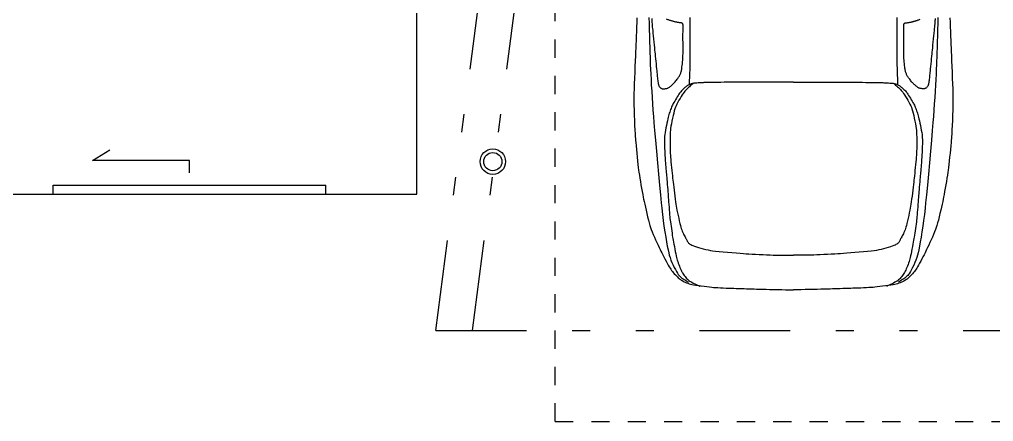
# Model space of a CAD drawing. Header units: millimetres. Extents: x 589 to 1175, y -455 to -172.
# Drawn here: x 669.77 to 675.13, y -266.91 to -264.7 of the extents above; entities that cross this region are included whole.
import ezdxf

# ---------------------------------------------------------------- set-up
doc = ezdxf.new("R2010")
doc.units = ezdxf.units.MM
doc.linetypes.add('DIVIDE', pattern=[1.25, 0.5, -0.25, 0, -0.25, 0, -0.25])
doc.linetypes.add('DOT2', pattern=[3.175, 0, -3.175])
for name, color, linetype in [('pohled', 4, 'Continuous'), ('SRAFA', 251, 'Continuous'), ('stafaz', 252, 'Continuous'), ('ZDIVO', 1, 'Continuous')]:
    doc.layers.add(name, color=color, linetype=linetype)

# ---------------------------------------------------------------- blocks, each defined once
blk = doc.blocks.new('SYM_ZUBEHOER_PKW_AUTO03')
at = {"linetype": 'Continuous'}
for points in [[(-10.39, 146.63, 2), (-10.31, 143.33, 2), (-10.23, 139.94, 2), (-10.14, 136.55, 2), (-10.06, 133.24, 2), (-9.97, 130.1, 2), (-9.88, 127.22, 2), (-9.8, 124.7, 2), (-9.73, 122.61, 2), (-9.73, 122.61, 2), (-9.64, 120.54, 2), (-9.53, 118.13, 2), (-9.4, 115.43, 2), (-9.25, 112.48, 2), (-9.08, 109.32, 2), (-8.89, 106.01, 2), (-8.68, 102.58, 2), (-8.45, 99.08, 2), (-8.2, 95.56, 2), (-7.94, 92.05, 2), (-7.94, 92.05, 2), (-7.68, 88.92, 2), (-7.31, 84.5, 2), (-6.84, 79.11, 2), (-6.31, 73.07, 2), (-5.74, 66.72, 2), (-5.16, 60.38, 2), (-4.61, 54.38, 2), (-4.11, 49.05, 2), (-3.69, 44.7, 2), (-3.38, 41.67, 2), (-3.38, 41.67, 2), (-2.98, 38.3, 2), (-2.56, 34.99, 2), (-2.11, 31.78, 2), (-1.64, 28.71, 2), (-1.18, 25.83, 2), (-0.72, 23.19, 2), (-0.29, 20.83, 2), (0.12, 18.79, 2), (0.48, 17.12, 2), (0.79, 15.87, 2), (0.79, 15.87, 2), (1.2, 14.55, 2), (1.7, 13.18, 2), (2.27, 11.81, 2), (2.88, 10.46, 2), (3.51, 9.17, 2), (4.14, 7.97, 2), (4.74, 6.9, 2), (5.29, 5.98, 2), (5.77, 5.26, 2), (6.15, 4.76, 2), (6.15, 4.76, 2), (6.61, 4.29, 2), (7.16, 3.81, 2), (7.77, 3.35, 2), (8.4, 2.9, 2), (9.04, 2.49, 2), (9.65, 2.11, 2), (10.22, 1.78, 2), (10.7, 1.51, 2), (11.07, 1.31, 2), (11.31, 1.19, 2)], [(148.5, 146.63, 2), (148.42, 143.33, 2), (148.34, 139.94, 2), (148.25, 136.55, 2), (148.16, 133.23, 2), (148.08, 130.1, 2), (147.99, 127.22, 2), (147.91, 124.7, 2), (147.83, 122.61, 2), (147.83, 122.61, 2), (147.75, 120.54, 2), (147.64, 118.13, 2), (147.51, 115.43, 2), (147.36, 112.48, 2), (147.19, 109.32, 2), (147, 106.01, 2), (146.78, 102.58, 2), (146.56, 99.08, 2), (146.31, 95.56, 2), (146.05, 92.05, 2), (146.05, 92.05, 2), (145.79, 88.92, 2), (145.42, 84.5, 2), (144.95, 79.11, 2), (144.42, 73.07, 2), (143.85, 66.72, 2), (143.27, 60.38, 2), (142.72, 54.38, 2), (142.22, 49.05, 2), (141.8, 44.7, 2), (141.48, 41.67, 2), (141.48, 41.67, 2), (141.09, 38.3, 2), (140.66, 34.99, 2), (140.21, 31.78, 2), (139.75, 28.71, 2), (139.29, 25.83, 2), (138.83, 23.19, 2), (138.4, 20.83, 2), (137.99, 18.79, 2), (137.63, 17.12, 2), (137.32, 15.87, 2), (137.32, 15.87, 2), (136.91, 14.55, 2), (136.41, 13.18, 2), (135.84, 11.81, 2), (135.23, 10.46, 2), (134.6, 9.17, 2), (133.97, 7.97, 2), (133.37, 6.9, 2), (132.82, 5.98, 2), (132.34, 5.26, 2), (131.96, 4.76, 2), (131.96, 4.76, 2), (131.5, 4.29, 2), (130.95, 3.81, 2), (130.34, 3.35, 2), (129.71, 2.9, 2), (129.07, 2.49, 2), (128.45, 2.11, 2), (127.89, 1.78, 2), (127.41, 1.51, 2), (127.04, 1.31, 2), (126.8, 1.19, 2)], [(12.11, 146.61, 2), (12.11, 144.65, 2), (12.11, 142.7, 2), (12.11, 140.81, 2), (12.11, 139.07, 2), (12.1, 137.55, 2), (12.1, 136.32, 2), (12.1, 136.32, 2), (12.1, 135.08, 2), (12.11, 133.62, 2), (12.11, 131.99, 2), (12.11, 130.26, 2), (12.11, 128.49, 2), (12.12, 126.74, 2), (12.12, 125.08, 2), (12.11, 123.57, 2), (12.11, 122.26, 2), (12.1, 121.24, 2), (12.1, 121.24, 2), (12.09, 120.18, 2), (12.06, 118.94, 2), (12.02, 117.57, 2), (11.97, 116.14, 2), (11.92, 114.71, 2), (11.87, 113.35, 2), (11.82, 112.11, 2), (11.77, 111.05, 2), (11.73, 110.23, 2), (11.71, 109.73, 2)], [(126, 146.61, 2), (126, 144.65, 2), (126, 142.7, 2), (126, 140.81, 2), (126, 139.07, 2), (126.01, 137.55, 2), (126.01, 136.32, 2), (126.01, 136.32, 2), (126.01, 135.08, 2), (126, 133.62, 2), (126, 131.99, 2), (126, 130.26, 2), (126, 128.49, 2), (125.99, 126.74, 2), (125.99, 125.08, 2), (125.99, 123.57, 2), (126, 122.26, 2), (126.01, 121.24, 2), (126.01, 121.24, 2), (126.02, 120.18, 2), (126.05, 118.94, 2), (126.09, 117.57, 2), (126.14, 116.14, 2), (126.19, 114.71, 2), (126.24, 113.35, 2), (126.29, 112.11, 2), (126.34, 111.05, 2), (126.38, 110.23, 2), (126.4, 109.73, 2)], [(-17.03, 146.28, 2), (-17.11, 143.87, 2), (-17.2, 141.35, 2), (-17.3, 138.8, 2), (-17.39, 136.3, 2), (-17.49, 133.91, 2), (-17.58, 131.7, 2), (-17.66, 129.75, 2), (-17.66, 129.75, 2), (-17.74, 127.89, 2), (-17.84, 125.49, 2), (-17.96, 122.7, 2), (-18.08, 119.64, 2), (-18.21, 116.43, 2), (-18.33, 113.22, 2), (-18.45, 110.11, 2), (-18.54, 107.25, 2), (-18.61, 104.76, 2), (-18.65, 102.77, 2), (-18.65, 102.77, 2), (-18.66, 100.73, 2), (-18.63, 98.31, 2), (-18.56, 95.62, 2), (-18.47, 92.78, 2), (-18.36, 89.94, 2), (-18.25, 87.21, 2), (-18.14, 84.72, 2), (-18.03, 82.59, 2), (-17.93, 80.96, 2), (-17.86, 79.95, 2)], [(155.14, 146.28, 2), (155.22, 143.87, 2), (155.31, 141.35, 2), (155.41, 138.8, 2), (155.5, 136.3, 2), (155.6, 133.91, 2), (155.69, 131.7, 2), (155.77, 129.75, 2), (155.77, 129.75, 2), (155.85, 127.89, 2), (155.95, 125.49, 2), (156.07, 122.7, 2), (156.19, 119.64, 2), (156.32, 116.43, 2), (156.44, 113.22, 2), (156.55, 110.11, 2), (156.65, 107.25, 2), (156.72, 104.76, 2), (156.76, 102.77, 2), (156.76, 102.77, 2), (156.77, 100.73, 2), (156.73, 98.31, 2), (156.67, 95.62, 2), (156.58, 92.78, 2), (156.47, 89.94, 2), (156.36, 87.21, 2), (156.24, 84.72, 2), (156.14, 82.59, 2), (156.04, 80.96, 2), (155.97, 79.95, 2)], [(3.93, 144.16, 2), (3.81, 144.19, 2), (3.62, 144.24, 2), (3.37, 144.31, 2), (3.08, 144.39, 2), (2.76, 144.48, 2), (2.43, 144.57, 2), (2.1, 144.67, 2), (1.79, 144.76, 2), (1.51, 144.84, 2), (1.27, 144.91, 2), (1.27, 144.91, 2), (1.04, 144.99, 2), (0.75, 145.08, 2), (0.41, 145.18, 2), (0.05, 145.3, 2), (-0.34, 145.43, 2), (-0.73, 145.56, 2)], [(-8.85, 146.03, 2), (-8.83, 145.36, 2), (-8.8, 144.63, 2), (-8.75, 143.83, 2), (-8.69, 143, 2), (-8.62, 142.13, 2), (-8.53, 141.26, 2), (-8.53, 141.26, 2), (-8.46, 140.47, 2), (-8.34, 139.35, 2), (-8.2, 137.98, 2), (-8.05, 136.42, 2), (-7.88, 134.76, 2), (-7.71, 133.07, 2), (-7.54, 131.44, 2), (-7.39, 129.92, 2), (-7.25, 128.61, 2), (-7.15, 127.57, 2), (-7.15, 127.57, 2), (-7.04, 126.5, 2), (-6.91, 125.27, 2), (-6.78, 123.92, 2), (-6.64, 122.5, 2), (-6.49, 121.08, 2), (-6.36, 119.7, 2), (-6.23, 118.42, 2), (-6.12, 117.28, 2), (-6.02, 116.35, 2), (-5.95, 115.67, 2), (-5.95, 115.67, 2), (-5.88, 114.93, 2), (-5.8, 114.17, 2), (-5.71, 113.41, 2), (-5.63, 112.66, 2), (-5.54, 111.95, 2), (-5.45, 111.28, 2), (-5.36, 110.69, 2), (-5.27, 110.18, 2), (-5.2, 109.77, 2), (-5.12, 109.48, 2), (-5.12, 109.48, 2), (-5.01, 109.19, 2), (-4.87, 108.91, 2), (-4.7, 108.64, 2), (-4.52, 108.39, 2), (-4.31, 108.17, 2), (-4.1, 107.97, 2), (-3.89, 107.79, 2), (-3.67, 107.65, 2), (-3.46, 107.54, 2), (-3.26, 107.46, 2), (-3.26, 107.46, 2), (-3.06, 107.43, 2), (-2.79, 107.4, 2), (-2.46, 107.39, 2), (-2.1, 107.39, 2), (-1.71, 107.41, 2), (-1.32, 107.44, 2), (-0.94, 107.49, 2), (-0.58, 107.55, 2), (-0.26, 107.63, 2), (0, 107.73, 2), (0, 107.73, 2), (0.24, 107.86, 2), (0.53, 108.05, 2), (0.86, 108.29, 2), (1.22, 108.56, 2), (1.58, 108.86, 2), (1.95, 109.17, 2), (2.3, 109.48, 2), (2.63, 109.78, 2), (2.93, 110.06, 2), (3.17, 110.31, 2), (3.17, 110.31, 2), (3.41, 110.56, 2), (3.7, 110.89, 2), (4.03, 111.27, 2), (4.38, 111.69, 2), (4.73, 112.13, 2), (5.09, 112.57, 2), (5.41, 112.99, 2), (5.7, 113.37, 2), (5.94, 113.69, 2), (6.11, 113.93, 2), (6.11, 113.93, 2), (6.28, 114.21, 2), (6.45, 114.5, 2), (6.61, 114.83, 2), (6.77, 115.17, 2), (6.93, 115.53, 2), (7.07, 115.92, 2), (7.21, 116.32, 2), (7.33, 116.74, 2), (7.44, 117.19, 2), (7.54, 117.65, 2), (7.54, 117.65, 2), (7.61, 118.06, 2), (7.69, 118.65, 2), (7.78, 119.38, 2), (7.88, 120.22, 2), (7.98, 121.14, 2), (8.07, 122.1, 2), (8.16, 123.08, 2), (8.24, 124.04, 2), (8.29, 124.96, 2), (8.33, 125.79, 2), (8.33, 125.79, 2), (8.35, 126.57, 2), (8.36, 127.61, 2), (8.36, 128.84, 2), (8.36, 130.19, 2), (8.36, 131.6, 2), (8.35, 133, 2), (8.34, 134.31, 2), (8.34, 135.48, 2), (8.33, 136.43, 2), (8.33, 137.1, 2), (8.33, 137.1, 2), (8.34, 137.84, 2), (8.35, 138.58, 2), (8.36, 139.29, 2), (8.37, 139.98, 2), (8.38, 140.62, 2), (8.38, 141.2, 2), (8.38, 141.7, 2), (8.37, 142.12, 2), (8.36, 142.45, 2), (8.33, 142.65, 2), (8.33, 142.65, 2), (8.26, 142.9, 2), (8.17, 143.09, 2), (8.05, 143.25, 2), (7.91, 143.37, 2), (7.75, 143.47, 2), (7.59, 143.53, 2), (7.42, 143.58, 2), (7.25, 143.61, 2), (7.07, 143.63, 2), (6.9, 143.64, 2), (6.9, 143.64, 2), (6.73, 143.66, 2), (6.46, 143.7, 2), (6.14, 143.74, 2), (5.78, 143.8, 2), (5.4, 143.86, 2), (5.02, 143.93, 2), (4.66, 144, 2), (4.35, 144.06, 2), (4.09, 144.11, 2), (3.93, 144.16, 2)], [(134.18, 144.16, 2), (134.3, 144.19, 2), (134.49, 144.24, 2), (134.74, 144.31, 2), (135.03, 144.39, 2), (135.34, 144.48, 2), (135.68, 144.57, 2), (136, 144.67, 2), (136.32, 144.76, 2), (136.6, 144.84, 2), (136.84, 144.91, 2), (136.84, 144.91, 2), (137.07, 144.99, 2), (137.36, 145.08, 2), (137.69, 145.18, 2), (138.06, 145.3, 2), (138.45, 145.43, 2), (138.84, 145.56, 2)], [(146.96, 146.03, 2), (146.94, 145.36, 2), (146.91, 144.63, 2), (146.86, 143.83, 2), (146.8, 142.99, 2), (146.73, 142.13, 2), (146.64, 141.26, 2), (146.64, 141.26, 2), (146.56, 140.47, 2), (146.45, 139.35, 2), (146.31, 137.98, 2), (146.16, 136.42, 2), (145.99, 134.76, 2), (145.82, 133.07, 2), (145.65, 131.44, 2), (145.49, 129.92, 2), (145.36, 128.61, 2), (145.25, 127.57, 2), (145.25, 127.57, 2), (145.15, 126.5, 2), (145.02, 125.27, 2), (144.89, 123.92, 2), (144.75, 122.5, 2), (144.6, 121.08, 2), (144.47, 119.7, 2), (144.34, 118.42, 2), (144.22, 117.28, 2), (144.13, 116.35, 2), (144.06, 115.67, 2), (144.06, 115.67, 2), (143.99, 114.93, 2), (143.91, 114.17, 2), (143.82, 113.41, 2), (143.73, 112.66, 2), (143.65, 111.95, 2), (143.56, 111.28, 2), (143.47, 110.69, 2), (143.38, 110.18, 2), (143.3, 109.77, 2), (143.23, 109.48, 2), (143.23, 109.48, 2), (143.12, 109.19, 2), (142.98, 108.91, 2), (142.81, 108.64, 2), (142.62, 108.39, 2), (142.42, 108.17, 2), (142.21, 107.96, 2), (142, 107.79, 2), (141.78, 107.65, 2), (141.57, 107.54, 2), (141.37, 107.46, 2), (141.37, 107.46, 2), (141.17, 107.43, 2), (140.9, 107.4, 2), (140.57, 107.39, 2), (140.21, 107.39, 2), (139.82, 107.41, 2), (139.43, 107.44, 2), (139.05, 107.49, 2), (138.69, 107.55, 2), (138.37, 107.63, 2), (138.11, 107.73, 2), (138.11, 107.73, 2), (137.87, 107.86, 2), (137.58, 108.05, 2), (137.25, 108.29, 2), (136.89, 108.56, 2), (136.53, 108.86, 2), (136.16, 109.17, 2), (135.81, 109.48, 2), (135.48, 109.78, 2), (135.18, 110.06, 2), (134.94, 110.31, 2), (134.94, 110.31, 2), (134.7, 110.56, 2), (134.41, 110.89, 2), (134.08, 111.27, 2), (133.73, 111.69, 2), (133.37, 112.13, 2), (133.02, 112.57, 2), (132.7, 112.99, 2), (132.41, 113.37, 2), (132.17, 113.69, 2), (132, 113.93, 2), (132, 113.93, 2), (131.83, 114.21, 2), (131.66, 114.5, 2), (131.5, 114.83, 2), (131.34, 115.17, 2), (131.18, 115.53, 2), (131.04, 115.92, 2), (130.9, 116.32, 2), (130.78, 116.74, 2), (130.67, 117.19, 2), (130.57, 117.65, 2), (130.57, 117.65, 2), (130.5, 118.06, 2), (130.42, 118.65, 2), (130.33, 119.38, 2), (130.23, 120.22, 2), (130.13, 121.14, 2), (130.04, 122.1, 2), (129.95, 123.08, 2), (129.87, 124.04, 2), (129.81, 124.95, 2), (129.78, 125.79, 2), (129.78, 125.79, 2), (129.76, 126.57, 2), (129.75, 127.61, 2), (129.75, 128.84, 2), (129.75, 130.19, 2), (129.75, 131.6, 2), (129.76, 133, 2), (129.77, 134.31, 2), (129.77, 135.48, 2), (129.78, 136.43, 2), (129.78, 137.1, 2), (129.78, 137.1, 2), (129.77, 137.84, 2), (129.76, 138.58, 2), (129.75, 139.29, 2), (129.74, 139.98, 2), (129.73, 140.62, 2), (129.73, 141.2, 2), (129.73, 141.7, 2), (129.74, 142.12, 2), (129.75, 142.45, 2), (129.78, 142.65, 2), (129.78, 142.65, 2), (129.85, 142.9, 2), (129.94, 143.09, 2), (130.06, 143.25, 2), (130.2, 143.37, 2), (130.35, 143.47, 2), (130.52, 143.53, 2), (130.69, 143.58, 2), (130.86, 143.61, 2), (131.04, 143.63, 2), (131.21, 143.64, 2), (131.21, 143.64, 2), (131.38, 143.66, 2), (131.64, 143.7, 2), (131.97, 143.74, 2), (132.33, 143.8, 2), (132.71, 143.86, 2), (133.09, 143.93, 2), (133.45, 144, 2), (133.76, 144.06, 2), (134.02, 144.11, 2), (134.18, 144.16, 2)], [(69.05, 111, 2), (66.71, 111, 2), (63.29, 110.99, 2), (59.06, 110.99, 2), (54.32, 110.98, 2), (49.35, 110.97, 2), (44.42, 110.96, 2), (39.84, 110.95, 2), (35.88, 110.94, 2), (32.82, 110.93, 2), (30.95, 110.93, 2), (30.95, 110.93, 2), (29.23, 110.91, 2), (27.65, 110.9, 2), (26.21, 110.88, 2), (24.91, 110.86, 2), (23.75, 110.83, 2), (22.72, 110.81, 2), (21.82, 110.79, 2), (21.04, 110.77, 2), (20.39, 110.75, 2), (19.84, 110.73, 2), (19.84, 110.73, 2), (19.37, 110.71, 2), (18.78, 110.69, 2), (18.12, 110.66, 2), (17.41, 110.62, 2), (16.69, 110.58, 2), (15.98, 110.54, 2), (15.31, 110.49, 2), (14.72, 110.44, 2), (14.24, 110.39, 2), (13.89, 110.33, 2), (13.89, 110.33, 2), (13.56, 110.25, 2), (13.19, 110.14, 2), (12.81, 110, 2), (12.41, 109.84, 2), (12.01, 109.67, 2), (11.62, 109.48, 2), (11.24, 109.29, 2), (10.89, 109.1, 2), (10.58, 108.92, 2), (10.32, 108.74, 2), (10.32, 108.74, 2), (10.07, 108.57, 2), (9.77, 108.33, 2), (9.42, 108.05, 2), (9.04, 107.72, 2), (8.64, 107.36, 2), (8.23, 106.98, 2), (7.82, 106.58, 2), (7.43, 106.18, 2), (7.07, 105.77, 2), (6.75, 105.37, 2), (6.75, 105.37, 2), (6.47, 104.98, 2), (6.1, 104.43, 2), (5.67, 103.75, 2), (5.2, 103, 2), (4.72, 102.19, 2), (4.23, 101.38, 2), (3.77, 100.6, 2), (3.36, 99.89, 2), (3.02, 99.28, 2), (2.78, 98.82, 2), (2.78, 98.82, 2), (2.53, 98.32, 2), (2.28, 97.78, 2), (2.02, 97.19, 2), (1.77, 96.57, 2), (1.52, 95.93, 2), (1.27, 95.26, 2), (1.03, 94.57, 2), (0.81, 93.88, 2), (0.59, 93.17, 2), (0.4, 92.47, 2), (0.4, 92.47, 2), (0.23, 91.82, 2), (0.02, 90.91, 2), (-0.23, 89.8, 2), (-0.5, 88.55, 2), (-0.78, 87.21, 2), (-1.05, 85.85, 2), (-1.3, 84.53, 2), (-1.52, 83.3, 2), (-1.69, 82.22, 2), (-1.79, 81.36, 2), (-1.79, 81.36, 2), (-1.84, 80.47, 2), (-1.87, 79.42, 2), (-1.87, 78.26, 2), (-1.86, 77.01, 2), (-1.83, 75.74, 2), (-1.79, 74.47, 2), (-1.74, 73.27, 2), (-1.69, 72.17, 2), (-1.64, 71.21, 2), (-1.59, 70.45, 2), (-1.59, 70.45, 2), (-1.54, 69.66, 2), (-1.47, 68.74, 2), (-1.39, 67.73, 2), (-1.31, 66.66, 2), (-1.22, 65.55, 2), (-1.13, 64.43, 2), (-1.04, 63.34, 2), (-0.95, 62.31, 2), (-0.87, 61.36, 2), (-0.8, 60.52, 2), (-0.8, 60.52, 2), (-0.73, 59.72, 2), (-0.64, 58.68, 2), (-0.54, 57.48, 2), (-0.42, 56.16, 2), (-0.31, 54.77, 2), (-0.19, 53.37, 2), (-0.08, 52, 2), (0.03, 50.71, 2), (0.12, 49.57, 2), (0.2, 48.62, 2), (0.2, 48.62, 2), (0.27, 47.67, 2), (0.36, 46.51, 2), (0.45, 45.19, 2), (0.56, 43.76, 2), (0.67, 42.29, 2), (0.79, 40.82, 2), (0.9, 39.42, 2), (1, 38.13, 2), (1.1, 37.01, 2), (1.19, 36.12, 2), (1.19, 36.12, 2), (1.29, 35.21, 2), (1.42, 34.16, 2), (1.58, 33, 2), (1.75, 31.77, 2), (1.93, 30.51, 2), (2.11, 29.25, 2), (2.3, 28.03, 2), (2.47, 26.9, 2), (2.63, 25.87, 2), (2.78, 25, 2), (2.78, 25, 2), (2.92, 24.15, 2), (3.11, 23.1, 2), (3.33, 21.89, 2), (3.58, 20.58, 2), (3.84, 19.24, 2), (4.09, 17.91, 2), (4.35, 16.66, 2), (4.58, 15.53, 2), (4.79, 14.59, 2), (4.96, 13.89, 2), (4.96, 13.89, 2), (5.17, 13.16, 2), (5.42, 12.38, 2), (5.7, 11.56, 2), (6.01, 10.73, 2), (6.33, 9.91, 2), (6.65, 9.13, 2), (6.96, 8.4, 2), (7.25, 7.74, 2), (7.51, 7.18, 2), (7.74, 6.75, 2), (7.74, 6.75, 2), (7.99, 6.31, 2), (8.3, 5.82, 2), (8.66, 5.29, 2), (9.06, 4.75, 2), (9.48, 4.19, 2), (9.91, 3.66, 2), (10.35, 3.15, 2), (10.76, 2.69, 2), (11.15, 2.29, 2), (11.51, 1.98, 2), (11.51, 1.98, 2), (11.92, 1.7, 2), (12.49, 1.37, 2), (13.18, 0.99, 2), (13.95, 0.6, 2), (14.76, 0.2, 2), (15.56, -0.18, 2), (16.32, -0.52, 2), (16.98, -0.82, 2), (17.51, -1.05, 2), (17.86, -1.19, 2)], [(13.72, 110.12, 2), (13.53, 109.98, 2), (13.23, 109.74, 2), (12.83, 109.4, 2), (12.37, 108.99, 2), (11.85, 108.53, 2), (11.3, 108.03, 2), (10.76, 107.51, 2), (10.23, 106.98, 2), (9.74, 106.46, 2), (9.32, 105.97, 2), (9.32, 105.97, 2), (8.95, 105.46, 2), (8.47, 104.79, 2), (7.92, 103.97, 2), (7.33, 103.05, 2), (6.71, 102.05, 2), (6.1, 101.03, 2), (5.51, 99.99, 2), (4.98, 98.99, 2), (4.52, 98.06, 2), (4.17, 97.23, 2), (4.17, 97.23, 2), (3.88, 96.39, 2), (3.56, 95.31, 2), (3.23, 94.03, 2), (2.88, 92.62, 2), (2.55, 91.13, 2), (2.23, 89.63, 2), (1.95, 88.16, 2), (1.7, 86.78, 2), (1.51, 85.55, 2), (1.39, 84.53, 2), (1.39, 84.53, 2), (1.31, 83.5, 2), (1.26, 82.25, 2), (1.22, 80.82, 2), (1.21, 79.29, 2), (1.21, 77.7, 2), (1.22, 76.1, 2), (1.25, 74.57, 2), (1.29, 73.14, 2), (1.33, 71.88, 2), (1.39, 70.84, 2), (1.39, 70.84, 2), (1.46, 69.8, 2), (1.57, 68.55, 2), (1.7, 67.14, 2), (1.85, 65.62, 2), (2.02, 64.05, 2), (2.19, 62.47, 2), (2.35, 60.94, 2), (2.51, 59.51, 2), (2.65, 58.23, 2), (2.78, 57.15, 2), (2.78, 57.15, 2), (2.9, 56.09, 2), (3.05, 54.78, 2), (3.22, 53.29, 2), (3.41, 51.67, 2), (3.61, 50, 2), (3.81, 48.32, 2), (4.02, 46.71, 2), (4.21, 45.22, 2), (4.4, 43.92, 2), (4.56, 42.86, 2), (4.56, 42.86, 2), (4.75, 41.81, 2), (5, 40.56, 2), (5.3, 39.16, 2), (5.62, 37.68, 2), (5.96, 36.19, 2), (6.3, 34.73, 2), (6.63, 33.38, 2), (6.93, 32.19, 2), (7.18, 31.23, 2), (7.38, 30.55, 2), (7.38, 30.55, 2), (7.63, 29.81, 2), (7.92, 29.09, 2), (8.23, 28.38, 2), (8.56, 27.69, 2), (8.89, 27.05, 2), (9.2, 26.45, 2), (9.5, 25.92, 2), (9.75, 25.46, 2), (9.97, 25.09, 2), (10.12, 24.8, 2), (10.12, 24.8, 2), (10.27, 24.5, 2), (10.41, 24.18, 2), (10.56, 23.86, 2), (10.72, 23.54, 2), (10.91, 23.21, 2), (11.15, 22.89, 2), (11.43, 22.57, 2), (11.77, 22.27, 2), (12.18, 21.97, 2), (12.68, 21.68, 2), (12.68, 21.68, 2), (13.13, 21.48, 2), (13.8, 21.22, 2), (14.68, 20.9, 2), (15.72, 20.54, 2), (16.89, 20.16, 2), (18.15, 19.78, 2), (19.47, 19.41, 2), (20.81, 19.07, 2), (22.14, 18.77, 2), (23.42, 18.53, 2), (23.42, 18.53, 2), (24.61, 18.37, 2), (26.25, 18.17, 2), (28.23, 17.96, 2), (30.46, 17.74, 2), (32.82, 17.52, 2), (35.22, 17.3, 2), (37.54, 17.1, 2), (39.69, 16.92, 2), (41.57, 16.77, 2), (43.06, 16.67, 2), (43.06, 16.67, 2), (44.58, 16.58, 2), (46.34, 16.48, 2), (48.27, 16.38, 2), (50.3, 16.28, 2), (52.35, 16.19, 2), (54.35, 16.1, 2), (56.22, 16.02, 2), (57.89, 15.96, 2), (59.28, 15.91, 2), (60.32, 15.87, 2), (60.32, 15.87, 2), (61.39, 15.85, 2), (62.5, 15.84, 2), (63.63, 15.83, 2), (64.73, 15.83, 2), (65.78, 15.83, 2), (66.75, 15.84, 2), (67.59, 15.85, 2), (68.27, 15.86, 2), (68.78, 15.87, 2), (69.05, 15.87, 2)], [(69.05, 111, 2), (71.4, 111, 2), (74.82, 110.99, 2), (79.05, 110.99, 2), (83.79, 110.98, 2), (88.76, 110.97, 2), (93.68, 110.96, 2), (98.27, 110.95, 2), (102.23, 110.94, 2), (105.29, 110.93, 2), (107.15, 110.93, 2), (107.15, 110.93, 2), (108.88, 110.91, 2), (110.46, 110.9, 2), (111.9, 110.88, 2), (113.2, 110.86, 2), (114.36, 110.83, 2), (115.39, 110.81, 2), (116.29, 110.79, 2), (117.07, 110.77, 2), (117.72, 110.75, 2), (118.27, 110.73, 2), (118.27, 110.73, 2), (118.74, 110.71, 2), (119.33, 110.69, 2), (119.99, 110.66, 2), (120.7, 110.62, 2), (121.42, 110.58, 2), (122.13, 110.54, 2), (122.79, 110.49, 2), (123.39, 110.44, 2), (123.87, 110.39, 2), (124.22, 110.33, 2), (124.22, 110.33, 2), (124.55, 110.25, 2), (124.92, 110.14, 2), (125.3, 110, 2), (125.7, 109.84, 2), (126.1, 109.67, 2), (126.49, 109.48, 2), (126.87, 109.29, 2), (127.21, 109.1, 2), (127.53, 108.92, 2), (127.79, 108.74, 2), (127.79, 108.74, 2), (128.04, 108.57, 2), (128.34, 108.33, 2), (128.69, 108.05, 2), (129.07, 107.72, 2), (129.47, 107.36, 2), (129.88, 106.98, 2), (130.29, 106.58, 2), (130.68, 106.18, 2), (131.04, 105.77, 2), (131.36, 105.37, 2), (131.36, 105.37, 2), (131.64, 104.98, 2), (132.01, 104.43, 2), (132.44, 103.75, 2), (132.91, 103, 2), (133.39, 102.19, 2), (133.88, 101.38, 2), (134.34, 100.6, 2), (134.75, 99.89, 2), (135.09, 99.28, 2), (135.33, 98.82, 2), (135.33, 98.82, 2), (135.58, 98.32, 2), (135.83, 97.78, 2), (136.08, 97.19, 2), (136.34, 96.57, 2), (136.59, 95.93, 2), (136.84, 95.26, 2), (137.08, 94.57, 2), (137.3, 93.88, 2), (137.52, 93.17, 2), (137.71, 92.47, 2), (137.71, 92.47, 2), (137.88, 91.82, 2), (138.09, 90.91, 2), (138.34, 89.8, 2), (138.61, 88.55, 2), (138.89, 87.21, 2), (139.16, 85.85, 2), (139.41, 84.53, 2), (139.63, 83.3, 2), (139.79, 82.22, 2), (139.9, 81.36, 2), (139.9, 81.36, 2), (139.95, 80.47, 2), (139.98, 79.42, 2), (139.98, 78.26, 2), (139.97, 77.01, 2), (139.94, 75.74, 2), (139.9, 74.47, 2), (139.85, 73.27, 2), (139.8, 72.17, 2), (139.74, 71.21, 2), (139.7, 70.45, 2), (139.7, 70.45, 2), (139.65, 69.66, 2), (139.58, 68.74, 2), (139.5, 67.73, 2), (139.42, 66.66, 2), (139.33, 65.55, 2), (139.24, 64.43, 2), (139.14, 63.34, 2), (139.06, 62.31, 2), (138.98, 61.36, 2), (138.9, 60.52, 2), (138.9, 60.52, 2), (138.84, 59.72, 2), (138.75, 58.68, 2), (138.64, 57.48, 2), (138.53, 56.16, 2), (138.42, 54.77, 2), (138.3, 53.37, 2), (138.19, 52, 2), (138.08, 50.71, 2), (137.99, 49.57, 2), (137.91, 48.62, 2), (137.91, 48.62, 2), (137.84, 47.67, 2), (137.75, 46.51, 2), (137.66, 45.19, 2), (137.55, 43.76, 2), (137.44, 42.29, 2), (137.32, 40.82, 2), (137.21, 39.42, 2), (137.11, 38.13, 2), (137.01, 37.01, 2), (136.92, 36.12, 2), (136.92, 36.12, 2), (136.82, 35.21, 2), (136.69, 34.16, 2), (136.53, 33, 2), (136.36, 31.77, 2), (136.18, 30.51, 2), (136, 29.25, 2), (135.81, 28.03, 2), (135.64, 26.9, 2), (135.48, 25.87, 2), (135.33, 25, 2), (135.33, 25, 2), (135.19, 24.15, 2), (135, 23.1, 2), (134.78, 21.89, 2), (134.53, 20.58, 2), (134.27, 19.24, 2), (134.01, 17.91, 2), (133.76, 16.66, 2), (133.53, 15.53, 2), (133.32, 14.59, 2), (133.15, 13.89, 2), (133.15, 13.89, 2), (132.94, 13.16, 2), (132.69, 12.38, 2), (132.41, 11.56, 2), (132.1, 10.73, 2), (131.78, 9.91, 2), (131.46, 9.13, 2), (131.15, 8.4, 2), (130.86, 7.74, 2), (130.6, 7.18, 2), (130.37, 6.75, 2), (130.37, 6.75, 2), (130.12, 6.31, 2), (129.81, 5.82, 2), (129.45, 5.29, 2), (129.05, 4.75, 2), (128.63, 4.19, 2), (128.2, 3.65, 2), (127.76, 3.15, 2), (127.35, 2.69, 2), (126.95, 2.29, 2), (126.6, 1.98, 2), (126.6, 1.98, 2), (126.19, 1.7, 2), (125.62, 1.36, 2), (124.93, 0.99, 2), (124.16, 0.6, 2), (123.35, 0.2, 2), (122.55, -0.18, 2), (121.79, -0.53, 2), (121.13, -0.82, 2), (120.6, -1.05, 2), (120.25, -1.19, 2)], [(124.39, 110.12, 2), (124.58, 109.98, 2), (124.88, 109.74, 2), (125.28, 109.4, 2), (125.74, 108.99, 2), (126.26, 108.53, 2), (126.81, 108.03, 2), (127.35, 107.51, 2), (127.88, 106.98, 2), (128.36, 106.46, 2), (128.78, 105.97, 2), (128.78, 105.97, 2), (129.16, 105.46, 2), (129.64, 104.79, 2), (130.19, 103.97, 2), (130.78, 103.05, 2), (131.4, 102.05, 2), (132.01, 101.02, 2), (132.6, 99.99, 2), (133.13, 98.99, 2), (133.59, 98.06, 2), (133.94, 97.23, 2), (133.94, 97.23, 2), (134.23, 96.39, 2), (134.55, 95.31, 2), (134.88, 94.03, 2), (135.22, 92.62, 2), (135.56, 91.13, 2), (135.88, 89.63, 2), (136.16, 88.16, 2), (136.41, 86.78, 2), (136.6, 85.55, 2), (136.72, 84.53, 2), (136.72, 84.53, 2), (136.8, 83.5, 2), (136.85, 82.25, 2), (136.89, 80.82, 2), (136.9, 79.29, 2), (136.9, 77.7, 2), (136.89, 76.1, 2), (136.86, 74.57, 2), (136.82, 73.14, 2), (136.78, 71.88, 2), (136.72, 70.84, 2), (136.72, 70.84, 2), (136.65, 69.8, 2), (136.54, 68.55, 2), (136.41, 67.14, 2), (136.25, 65.62, 2), (136.09, 64.05, 2), (135.92, 62.47, 2), (135.76, 60.94, 2), (135.6, 59.51, 2), (135.46, 58.23, 2), (135.33, 57.15, 2), (135.33, 57.15, 2), (135.21, 56.09, 2), (135.06, 54.78, 2), (134.89, 53.29, 2), (134.7, 51.67, 2), (134.5, 50, 2), (134.3, 48.32, 2), (134.09, 46.71, 2), (133.9, 45.22, 2), (133.71, 43.92, 2), (133.55, 42.86, 2), (133.55, 42.86, 2), (133.36, 41.81, 2), (133.11, 40.56, 2), (132.81, 39.16, 2), (132.49, 37.68, 2), (132.15, 36.19, 2), (131.81, 34.73, 2), (131.48, 33.38, 2), (131.18, 32.19, 2), (130.93, 31.23, 2), (130.73, 30.55, 2), (130.73, 30.55, 2), (130.48, 29.81, 2), (130.19, 29.09, 2), (129.88, 28.37, 2), (129.55, 27.69, 2), (129.22, 27.05, 2), (128.91, 26.45, 2), (128.61, 25.92, 2), (128.35, 25.46, 2), (128.14, 25.09, 2), (127.99, 24.8, 2), (127.99, 24.8, 2), (127.84, 24.5, 2), (127.7, 24.18, 2), (127.55, 23.86, 2), (127.39, 23.54, 2), (127.19, 23.21, 2), (126.96, 22.89, 2), (126.68, 22.57, 2), (126.34, 22.27, 2), (125.92, 21.97, 2), (125.42, 21.68, 2), (125.42, 21.68, 2), (124.98, 21.48, 2), (124.31, 21.22, 2), (123.43, 20.9, 2), (122.39, 20.54, 2), (121.22, 20.16, 2), (119.96, 19.78, 2), (118.64, 19.41, 2), (117.3, 19.07, 2), (115.97, 18.77, 2), (114.69, 18.53, 2), (114.69, 18.53, 2), (113.5, 18.37, 2), (111.86, 18.17, 2), (109.88, 17.96, 2), (107.65, 17.74, 2), (105.29, 17.52, 2), (102.89, 17.3, 2), (100.57, 17.1, 2), (98.42, 16.92, 2), (96.54, 16.77, 2), (95.05, 16.67, 2), (95.05, 16.67, 2), (93.53, 16.58, 2), (91.77, 16.48, 2), (89.84, 16.38, 2), (87.81, 16.28, 2), (85.76, 16.19, 2), (83.76, 16.1, 2), (81.89, 16.02, 2), (80.22, 15.96, 2), (78.83, 15.91, 2), (77.79, 15.87, 2), (77.79, 15.87, 2), (76.72, 15.85, 2), (75.61, 15.84, 2), (74.48, 15.83, 2), (73.38, 15.83, 2), (72.33, 15.83, 2), (71.36, 15.84, 2), (70.52, 15.85, 2), (69.83, 15.86, 2), (69.33, 15.87, 2), (69.05, 15.87, 2)], [(-17.86, 79.95, 2), (-17.79, 79.08, 2), (-17.66, 77.75, 2), (-17.5, 76.04, 2), (-17.31, 74.08, 2), (-17.1, 71.95, 2), (-16.87, 69.78, 2), (-16.65, 67.67, 2), (-16.44, 65.71, 2), (-16.24, 64.02, 2), (-16.08, 62.71, 2), (-16.08, 62.71, 2), (-15.89, 61.45, 2), (-15.66, 59.95, 2), (-15.38, 58.26, 2), (-15.08, 56.46, 2), (-14.76, 54.6, 2), (-14.44, 52.75, 2), (-14.12, 50.97, 2), (-13.81, 49.31, 2), (-13.53, 47.84, 2), (-13.3, 46.63, 2), (-13.3, 46.63, 2), (-13.05, 45.43, 2), (-12.74, 43.98, 2), (-12.37, 42.34, 2), (-11.97, 40.58, 2), (-11.54, 38.76, 2), (-11.11, 36.96, 2), (-10.68, 35.23, 2), (-10.26, 33.64, 2), (-9.87, 32.26, 2), (-9.53, 31.15, 2), (-9.53, 31.15, 2), (-9.13, 30.06, 2), (-8.62, 28.78, 2), (-8.03, 27.35, 2), (-7.38, 25.85, 2), (-6.7, 24.31, 2), (-6.01, 22.8, 2), (-5.35, 21.37, 2), (-4.73, 20.06, 2), (-4.2, 18.94, 2), (-3.77, 18.06, 2), (-3.77, 18.06, 2), (-3.33, 17.16, 2), (-2.8, 16.13, 2), (-2.22, 15.01, 2), (-1.6, 13.84, 2), (-0.98, 12.66, 2), (-0.36, 11.51, 2), (0.23, 10.44, 2), (0.77, 9.5, 2), (1.22, 8.71, 2), (1.59, 8.14, 2), (1.59, 8.14, 2), (2, 7.55, 2), (2.48, 6.93, 2), (3.01, 6.3, 2), (3.57, 5.67, 2), (4.15, 5.05, 2), (4.71, 4.47, 2), (5.26, 3.93, 2), (5.75, 3.46, 2), (6.19, 3.07, 2), (6.55, 2.78, 2), (6.55, 2.78, 2), (6.93, 2.5, 2), (7.36, 2.2, 2), (7.85, 1.9, 2), (8.4, 1.59, 2), (8.98, 1.28, 2), (9.62, 0.98, 2), (10.29, 0.7, 2), (10.99, 0.44, 2), (11.73, 0.2, 2), (12.5, 0, 2), (12.5, 0, 2), (13.2, -0.14, 2), (14.2, -0.32, 2), (15.45, -0.52, 2), (16.87, -0.73, 2), (18.39, -0.95, 2), (19.95, -1.17, 2), (21.48, -1.37, 2), (22.91, -1.54, 2), (24.18, -1.69, 2), (25.2, -1.79, 2), (25.2, -1.79, 2), (26.25, -1.86, 2), (27.51, -1.94, 2), (28.92, -2.01, 2), (30.44, -2.08, 2), (31.99, -2.15, 2), (33.54, -2.21, 2), (35.02, -2.26, 2), (36.38, -2.31, 2), (37.55, -2.35, 2), (38.5, -2.38, 2), (38.5, -2.38, 2), (39.48, -2.41, 2), (40.62, -2.45, 2), (41.9, -2.49, 2), (43.26, -2.54, 2), (44.68, -2.58, 2), (46.1, -2.63, 2), (47.51, -2.67, 2), (48.85, -2.71, 2), (50.09, -2.75, 2), (51.2, -2.78, 2), (51.2, -2.78, 2), (52.37, -2.81, 2), (53.99, -2.84, 2), (55.95, -2.89, 2), (58.13, -2.93, 2), (60.4, -2.98, 2), (62.65, -3.03, 2), (64.76, -3.08, 2), (66.61, -3.11, 2), (68.08, -3.14, 2), (69.05, -3.16, 2)], [(155.97, 79.95, 2), (155.89, 79.08, 2), (155.77, 77.75, 2), (155.61, 76.04, 2), (155.42, 74.08, 2), (155.2, 71.95, 2), (154.98, 69.78, 2), (154.76, 67.67, 2), (154.55, 65.71, 2), (154.35, 64.02, 2), (154.18, 62.71, 2), (154.18, 62.71, 2), (154, 61.45, 2), (153.77, 59.95, 2), (153.49, 58.26, 2), (153.19, 56.46, 2), (152.87, 54.6, 2), (152.55, 52.75, 2), (152.22, 50.97, 2), (151.92, 49.31, 2), (151.64, 47.84, 2), (151.41, 46.63, 2), (151.41, 46.63, 2), (151.16, 45.43, 2), (150.84, 43.98, 2), (150.48, 42.34, 2), (150.08, 40.58, 2), (149.65, 38.76, 2), (149.22, 36.96, 2), (148.78, 35.23, 2), (148.37, 33.64, 2), (147.98, 32.26, 2), (147.64, 31.15, 2), (147.64, 31.15, 2), (147.24, 30.06, 2), (146.73, 28.78, 2), (146.14, 27.35, 2), (145.49, 25.85, 2), (144.81, 24.31, 2), (144.12, 22.8, 2), (143.46, 21.37, 2), (142.84, 20.06, 2), (142.31, 18.94, 2), (141.88, 18.06, 2), (141.88, 18.06, 2), (141.44, 17.16, 2), (140.91, 16.13, 2), (140.33, 15.01, 2), (139.71, 13.84, 2), (139.09, 12.66, 2), (138.47, 11.51, 2), (137.88, 10.44, 2), (137.34, 9.5, 2), (136.89, 8.71, 2), (136.52, 8.14, 2), (136.52, 8.14, 2), (136.11, 7.55, 2), (135.63, 6.93, 2), (135.1, 6.3, 2), (134.53, 5.67, 2), (133.96, 5.05, 2), (133.39, 4.47, 2), (132.85, 3.93, 2), (132.36, 3.46, 2), (131.92, 3.07, 2), (131.56, 2.78, 2), (131.56, 2.78, 2), (131.18, 2.5, 2), (130.75, 2.2, 2), (130.26, 1.9, 2), (129.71, 1.59, 2), (129.13, 1.28, 2), (128.49, 0.98, 2), (127.82, 0.7, 2), (127.12, 0.44, 2), (126.38, 0.2, 2), (125.61, 0, 2), (125.61, 0, 2), (124.91, -0.14, 2), (123.91, -0.32, 2), (122.66, -0.52, 2), (121.24, -0.73, 2), (119.72, -0.95, 2), (118.15, -1.17, 2), (116.63, -1.37, 2), (115.2, -1.54, 2), (113.93, -1.69, 2), (112.91, -1.79, 2), (112.91, -1.79, 2), (111.86, -1.86, 2), (110.6, -1.94, 2), (109.19, -2.01, 2), (107.67, -2.08, 2), (106.12, -2.15, 2), (104.57, -2.21, 2), (103.09, -2.26, 2), (101.73, -2.31, 2), (100.56, -2.35, 2), (99.61, -2.38, 2), (99.61, -2.38, 2), (98.63, -2.41, 2), (97.49, -2.45, 2), (96.21, -2.49, 2), (94.85, -2.54, 2), (93.43, -2.58, 2), (92.01, -2.63, 2), (90.6, -2.67, 2), (89.26, -2.71, 2), (88.02, -2.75, 2), (86.91, -2.78, 2), (86.91, -2.78, 2), (85.74, -2.81, 2), (84.11, -2.84, 2), (82.16, -2.89, 2), (79.98, -2.93, 2), (77.71, -2.98, 2), (75.46, -3.03, 2), (73.35, -3.08, 2), (71.5, -3.11, 2), (70.03, -3.14, 2), (69.05, -3.16, 2)]]:
    blk.add_polyline3d(points, dxfattribs=at)
at = {"color": 11, "linetype": 'Continuous', "invisible_edges": 15}
for points in [[(-25.78, 189.94, 1), (51.22, 435.21, 1), (166.31, 272.49, 1), (132.97, -13.26, 1)], [(166.31, 272.49, 1), (170.28, 64.53, 1), (132.97, -13.26, 1)], [(132.97, -13.26, 1), (-0.38, -12.47, 1), (-25.78, 189.94, 1)]]:
    blk.add_3dface(points, dxfattribs=at)

msp = doc.modelspace()

# ---------------------------------------------------------------- linework, layer by layer
at = {"layer": 'pohled', "linetype": 'DIVIDE'}
for p, q in [((672.0611, -266.4137), (672.7171, -261.4137)), ((672.2628, -266.4137), (672.9188, -261.4137)), ((672.0611, -266.4137), (679.8228, -266.4137))]:
    msp.add_line(p, q, dxfattribs=at)
at = {"layer": 'pohled', "linetype": 'DOT2', "ltscale": 0.02}
for q in [(672.7171, -261.4137), (677.7171, -266.9137)]:
    msp.add_line((672.7171, -266.9137), q, dxfattribs=at)
at = {"layer": 'SRAFA'}
for p, q in [((671.9571, -265.6637), (671.9571, -264.1637)), ((670.1737, -265.4781), (670.2691, -265.4208)), ((670.7071, -265.4781), (670.1737, -265.4781)), ((670.7071, -265.5459), (670.7071, -265.4781)), ((669.9571, -265.6637), (669.9571, -265.6137)), ((669.9571, -265.6137), (671.4571, -265.6137)), ((671.4571, -265.6637), (671.4571, -265.6137)), ((667.9571, -265.6637), (671.9571, -265.6637))]:
    msp.add_line(p, q, dxfattribs=at)
at = {"layer": 'ZDIVO'}
for radius in [0.07, 0.05]:
    msp.add_circle((672.3749, -265.4851), radius, dxfattribs=at)

# ---------------------------------------------------------------- block references
at = {"layer": 'stafaz', "linetype": 'Continuous', "xscale": 0.01, "yscale": 0.01, "zscale": 0.01}
msp.add_blockref('SYM_ZUBEHOER_PKW_AUTO03', (673.3375, -266.1584, -0.02), dxfattribs=at)

doc.saveas('drawing.dxf')
